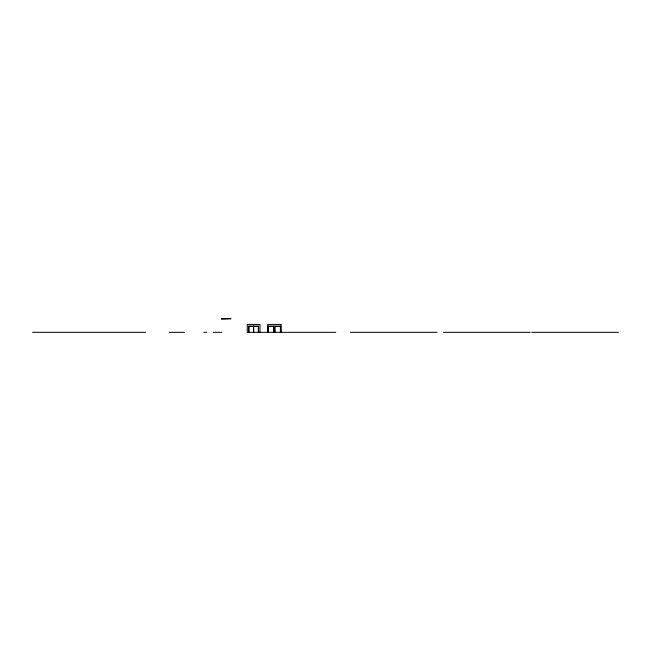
<?xml version="1.0" encoding="UTF-8"?>
<svg xmlns="http://www.w3.org/2000/svg" width="651" height="651" viewBox="0 0 651 651"><rect width="100%" height="100%" fill="white"/><g stroke="black" fill="none" stroke-linecap="round" stroke-linejoin="round"><path stroke-width="0.98" d="M248.918 326.354L258.333 326.354M268.464 326.379L273.859 326.379M274.934 326.379L280.386 326.379M32.55 332.311L145.702 332.311M169.187 332.311L184.436 332.311M203.844 332.311L206.741 332.311M213.211 332.311L221.706 332.311M335.761 332.311L247.25 332.311L247.25 324.418L260.001 324.418L260.001 332.311M350.311 332.311L437.049 332.311M443.461 332.311L530.207 332.311M531.712 332.311L618.45 332.311M281.183 332.311L281.183 324.418L267.74 324.418L267.74 332.311M280.597 332.311L280.597 326.184L274.714 326.184L274.714 332.311M280.386 326.184L280.386 332.311M274.934 326.184L274.934 332.311M274.079 332.311L274.079 326.184L268.253 326.184L268.253 332.311M273.859 326.184L273.859 332.311M268.464 326.184L268.464 332.311M258.545 332.311L258.545 326.184L248.698 326.184L248.698 332.311M258.333 326.184L258.333 332.311M253.735 326.184L253.735 332.311M253.516 326.184L253.516 332.311M248.918 326.184L248.918 332.311M230.861 318.689L221.503 318.9L230.861 318.689"/></g></svg>
